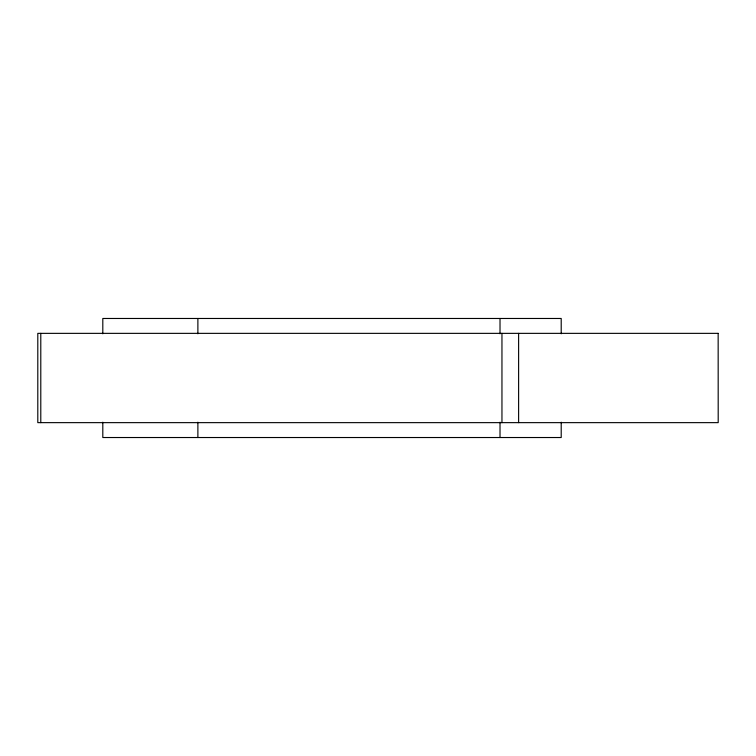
<?xml version="1.0" encoding="UTF-8"?>
<svg xmlns="http://www.w3.org/2000/svg" width="756" height="756" viewBox="0 0 756 756"><rect width="100%" height="100%" fill="white"/><g stroke="black" fill="none" stroke-linecap="round" stroke-linejoin="round"><path stroke-width="1.13" d="M561.207 333.793L561.207 318.474L102.807 318.474L102.807 333.793M561.207 422.207L561.207 437.526L102.807 437.526L102.807 422.207M518.616 333.358L518.616 422.642M501.956 333.358L501.956 422.642M500.018 318.474L500.018 333.793M500.018 422.207L500.018 437.526M197.883 318.474L197.883 333.793M197.883 422.207L197.883 437.526M40.786 333.358L40.786 422.642M718.153 333.358L37.8 333.358L37.8 422.642L718.2 422.642L718.153 333.358"/></g></svg>
